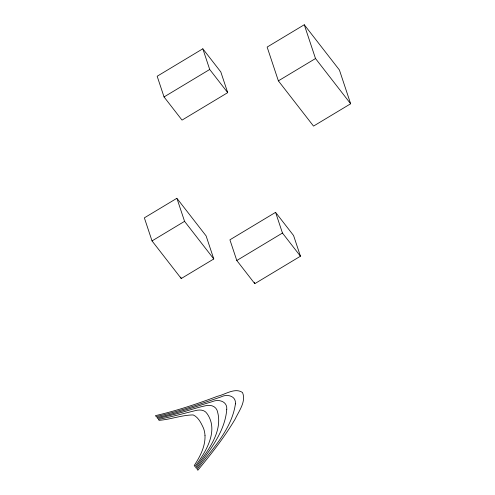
<?xml version="1.0" encoding="UTF-8"?>
<svg xmlns="http://www.w3.org/2000/svg" width="495" height="495" viewBox="0 0 495 495"><rect width="100%" height="100%" fill="white"/><g stroke="black" fill="none" stroke-linecap="round" stroke-linejoin="round"><path stroke-width="0.74" d="M202.826 48.788L157.162 76.249L164.043 96.94L182.036 120.106L227.706 92.645L220.82 71.954L202.826 48.788L209.707 69.473L227.706 92.645M164.043 96.94L209.707 69.473M304.27 24.75L267.139 47.075L278.376 80.858L313.521 126.101L350.646 103.777L339.409 69.993L304.27 24.75L315.507 58.534L350.646 103.777M278.376 80.858L315.507 58.534M176.894 198.285L144.354 217.85L152.027 240.917L181.244 278.537L213.784 258.965L206.112 235.905L176.894 198.285L184.567 221.345L213.784 258.965M152.027 240.917L184.567 221.345M275.579 212.349L229.909 239.815L236.796 260.5L254.789 283.672L300.453 256.212L293.572 235.521L275.579 212.349L282.459 233.04L300.453 256.212M236.796 260.5L282.459 233.04M254.312 282.243L254.789 283.672M180.768 277.095L181.244 278.537M205.004 435.65C205.388 446.577 200.023 456.681 194.207 465.566L194.937 466.507C205.611 452.393 219.143 430.935 207.158 413.758C204.577 409.507 199.169 409.476 194.919 410.726C182.754 413.715 170.664 417.056 158.351 419.401L159.074 420.335C170.565 419.482 181.708 415.039 193.199 414.934C198.476 417.254 201.187 423.244 203.507 428.206A39.841 31.736 -18.4 0 1 205.004 435.65M226.766 409.272C225.039 431.993 209.447 450.778 196.391 468.375L195.661 467.441C207.312 451.496 224.105 431.145 217.002 410.101C215.096 405.795 209.998 404.619 205.772 405.708C196.329 407.657 187.252 410.999 177.934 413.405A348.517 277.608 -18.4 0 1 157.62 418.467L156.896 417.526C175.768 413.671 193.873 407.032 212.318 401.637C218.431 398.883 227.446 401.204 226.766 409.272M235.428 403.877C231.722 429.518 211.984 449.318 197.115 469.316L197.845 470.25C211.266 453.903 224.464 437.24 235.224 418.987C238.912 411.011 246.343 401.6 242.513 392.498C234.933 387.313 225.324 394.546 217.565 396.241C197.251 403.895 176.61 410.776 155.436 415.651L156.166 416.592C178.305 411.729 199.671 404.155 221.092 396.885C226.988 393.772 236.22 395.74 235.428 403.877"/></g></svg>
